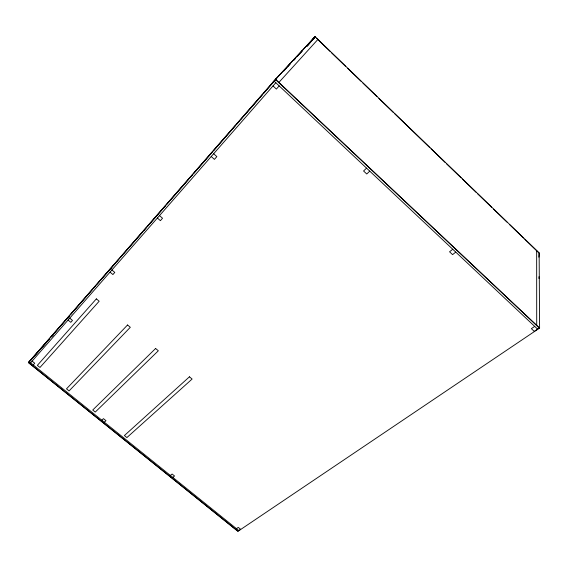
<?xml version="1.0" encoding="UTF-8"?>
<svg xmlns="http://www.w3.org/2000/svg" width="568" height="568" viewBox="0 0 568 568"><rect width="100%" height="100%" fill="white"/><g stroke="black" fill="none" stroke-linecap="round" stroke-linejoin="round"><path stroke-width="0.85" d="M539.139 252.902L539.6 328.048L237.949 531.321L28.4 362.576L275.515 79.236L315.098 36.679L539.139 252.902L538.876 257.19M307.97 44.844L315.098 36.679L307.004 46.036M307.217 46.022L315.119 36.941L314.246 37.907M236.444 528.652L238.29 527.395L240.64 529.291L237.857 531.165L28.57 362.618L276.758 78.221L267.216 89.162M30.296 360.701L46.015 342.689M47.179 341.354L48.926 339.352M50.673 337.349L69.296 316M70.46 314.665L72.207 312.663M73.954 310.668L92.584 289.318M93.748 287.983L95.495 285.981M97.242 283.979L99.57 281.309M100.735 279.974L115.865 262.629M117.029 261.294L118.776 259.292M120.522 257.29L122.851 254.62M124.016 253.285L142.064 232.603M143.81 230.608L146.139 227.938M147.304 226.604L165.345 205.921M167.091 203.919L169.42 201.249M170.585 199.915L188.633 179.232M190.379 177.23L192.701 174.561M193.865 173.226L209.585 155.213M210.749 153.878L211.914 152.543M213.66 150.541L215.989 147.879M217.154 146.544L235.195 125.862M236.941 123.859L239.27 121.19M240.434 119.855L242.763 117.186M243.928 115.851L258.483 99.173M260.229 97.171L262.558 94.501M263.722 93.166L266.051 90.497M52.228 336.27L53.399 334.935M67.542 318.683L69.289 316.681M110.689 269.267L111.853 267.933M283.858 70.957L290.383 63.559L289.289 64.738M293.947 60.251L295.119 58.916M297.447 56.246L302.652 50.36L301.665 51.425M315.098 36.679L272.711 82.445M307.096 46.022L313.749 38.411M29.877 363.676L275.821 82.729M33.242 364.94L34.74 363.243L32.113 361.12M279.186 85.896L276.382 89.077L273.023 85.924M312.265 40.193L313.138 39.227M28.4 362.576L49.423 339.188M28.57 362.618L29.721 361.34M278.888 82.41L317.931 39.412M287.94 66.286L289.041 65.1M300.365 52.909L301.359 51.837M312.854 39.377L314.644 37.453M101.821 420.192L103.447 418.644L105.975 420.682L104.349 422.223M366.559 168.135L363.563 170.989L366.743 173.986L369.754 171.138M170.379 475.43L172.125 474.031L174.553 475.998L172.814 477.383M452.739 249.253L449.565 251.801L452.589 254.641L455.77 252.107M534.701 326.401L531.364 328.659L534.247 331.364L539.259 327.984L275.537 79.534M30.622 362.831L238.787 530.54M69.736 318.151L72.484 320.423L70.808 322.319L68.068 320.054M111.903 269.977L114.786 272.427L112.904 274.557L110.029 272.122M159.509 215.599L162.533 218.247L160.403 220.668L157.379 218.027M211.232 156.505L214.413 159.381L216.848 156.626L213.66 153.736M274.138 81.146L537.584 329.113M275.515 79.236L539.6 328.048M316.39 38.17L330.413 51.702M331.691 52.938L345.713 66.47M347.623 68.316L361.014 81.231M362.924 83.077L376.946 96.61M378.856 98.456L393.517 112.599M394.795 113.834L429.855 147.666M431.126 148.894L445.149 162.427M446.427 163.655L461.088 177.805M462.359 179.034L476.382 192.566M477.66 193.794L491.682 207.334M493.592 209.173L506.983 222.095M509.531 224.552L523.554 238.084M524.825 239.32L538.855 252.852M538.982 276.701L538.989 278.59M536.661 250.509L536.71 325.329M96.354 298.874L37.367 365.359L39.98 367.468L99.166 301.225L96.354 298.874M127.544 324.988L66.484 388.846L69.069 390.919L130.306 327.296L127.544 324.988M155.618 348.489L92.733 410.011L95.275 412.056L158.337 350.768L155.618 348.489M189.442 376.811L124.399 435.55L126.898 437.566L192.112 379.048L189.442 376.811"/></g></svg>
